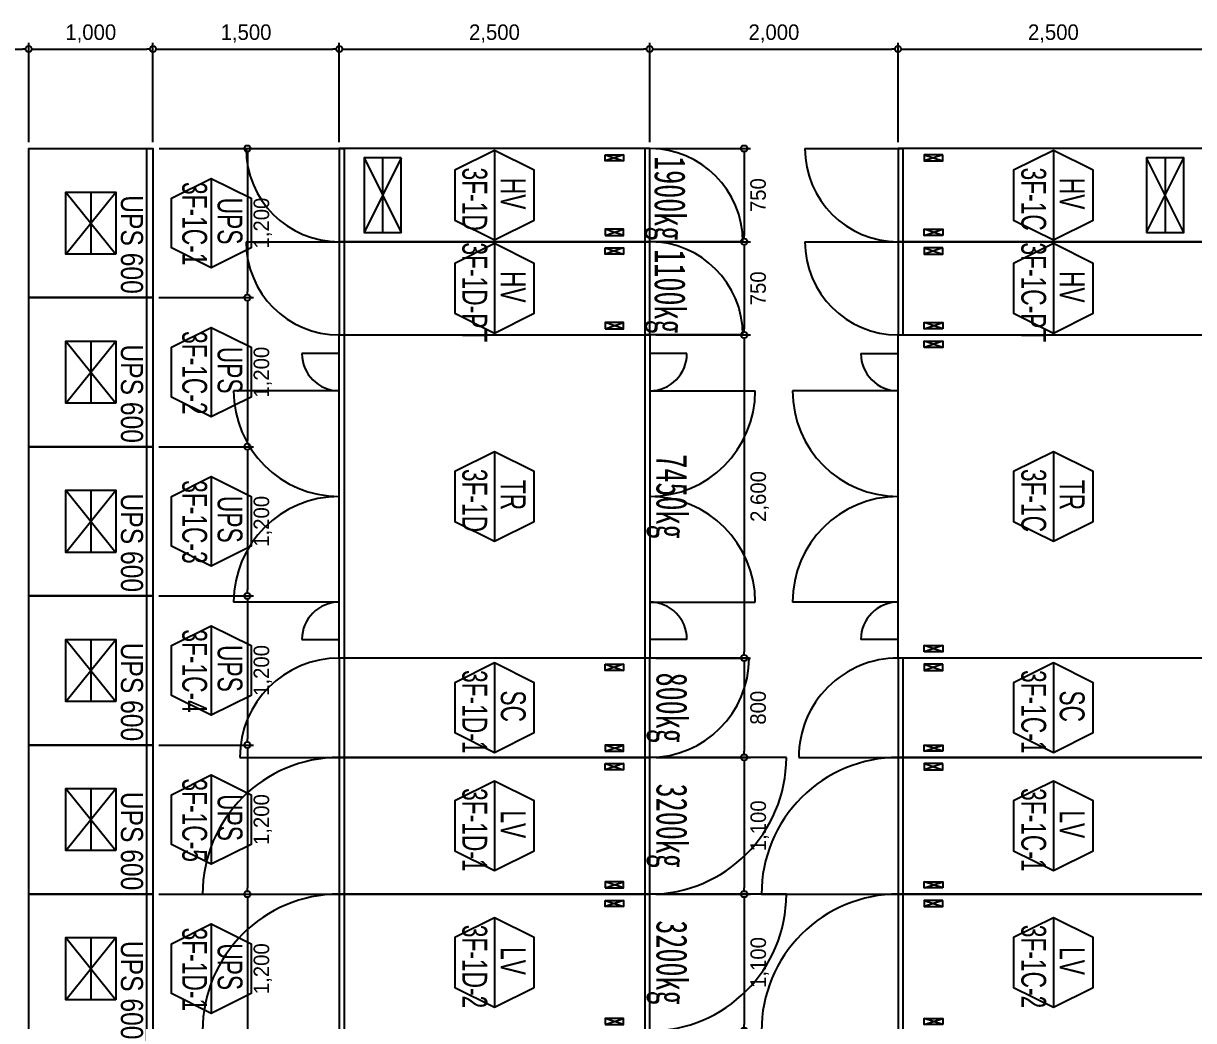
# Model space of a CAD drawing. Header units: millimetres. Extents: x 89978 to 501025, y -351975 to 837171.
# Drawn here: x 115411 to 124832, y 491888 to 499912 of the extents above; entities that cross this region are included whole.
import ezdxf
from ezdxf.enums import TextEntityAlignment as Align

# ---------------------------------------------------------------- set-up
doc = ezdxf.new("R2010")
doc.units = ezdxf.units.MM
doc.header["$LTSCALE"] = 150
doc.layers.get('Defpoints').update_dxf_attribs({"color": 150})
for name, color, linetype in [('------00 Switch Gear', 3, 'Continuous'), ('------00 Switch Gear_Number', 1, 'Continuous'), ('-----36 Dimension', 1, 'Continuous'), ('20251030_전기하중검토', 241, 'Continuous')]:
    doc.layers.add(name, color=color, linetype=linetype)
doc.layers.add('NOPLOT', color=191, linetype='Continuous', plot=False)
doc.styles.add('dd', font='')
doc.styles.add('ELEC', font='')
doc.styles.add('Gtx', font='')
doc.styles.get('dd').set_extended_font_data('DotumChe')
doc.styles.get('ELEC').set_extended_font_data('Dotum')
doc.styles.get('Gtx').set_extended_font_data('Dotum')
doc.dimstyles.new('ELEC', dxfattribs={"dimscale": 100, "dimtxt": 2, "dimasz": 1, "dimexe": 2, "dimexo": 1, "dimgap": 1, "dimtad": 1, "dimdec": 0, "dimrnd": 0.25, "dimzin": 9, "dimdsep": 32, "dimlunit": 6, "dimtxsty": 'ELEC', "dimblk": 'Z_DOT', "dimcen": 3, "dimclrd": 7, "dimclre": 7, "dimclrt": 3, "dimadec": 0, "dimazin": 0, "dimtfac": 1, "dimtdec": 0, "dimtix": 1, "dimtmove": 2, "dimatfit": 1, "dimfxl": 1, "dimarcsym": 0})

# ---------------------------------------------------------------- blocks, each defined once
blk = doc.blocks.new('UPS 600kV')
at = {"layer": '------00 Switch Gear'}
blk.add_line((800, 850), (-402.4, 850), dxfattribs=at)
blk.add_lwpolyline([(797.6, -100), (-402.4, -100), (-402.4, 900), (797.6, 900)], close=True, dxfattribs=at)
at = {"layer": 'NOPLOT'}
for p, q in [((-52.4, 199), (447.6, 601)), ((447.6, 199), (-52.4, 601)), ((-52.4, 400), (447.6, 400))]:
    blk.add_line(p, q, dxfattribs=at)
blk.add_lwpolyline([(447.6, 601), (447.6, 199), (-52.4, 199), (-52.4, 601)], close=True, dxfattribs=at)
at = {"layer": 'NOPLOT', "style": 'ELEC', "width": 0.85}
blk.add_text('UPS 600', height=178.2, dxfattribs=at).set_placement((-26.2, 731.4), align=Align.MIDDLE_LEFT)
blk = doc.blocks.new('750X2500')
at = {"layer": '------00 Switch Gear'}
for p, q in [((-3250, 750), (-2458, 750)), ((-2460, 750), (-2460, 0)), ((-210, 700), (-360, 650)), ((-360, 700), (-210, 650)), ((-40, 750), (-40, 0)), ((-210, 50), (-360, 100)), ((-360, 50), (-210, 100)), ((750, 0), (-42, 0))]:
    blk.add_line(p, q, dxfattribs=at)
for points in [[(-2500, 750), (-2500, 0), (0, 0), (0, 750)], [(-360, 700), (-210, 700), (-210, 650), (-360, 650)], [(-360, 50), (-210, 50), (-210, 100), (-360, 100)]]:
    blk.add_lwpolyline(points, close=True, dxfattribs=at)
for centre, start, end in [((-2500, 750), 180, 270), ((0, 0), 0, 90)]:
    blk.add_arc(centre, 750, start, end, dxfattribs=at)
blk = doc.blocks.new('800X2500')
at = {"layer": '------00 Switch Gear'}
for p, q in [((-2460, 800), (-2460, 0)), ((800, 800), (-42, 800)), ((-40, 800), (-40, 0)), ((-210, 750), (-360, 700)), ((-360, 750), (-210, 700)), ((-210, 50), (-360, 100)), ((-360, 50), (-210, 100)), ((-3300, 0), (-2458, 0))]:
    blk.add_line(p, q, dxfattribs=at)
for points in [[(-2500, 800), (-2500, 0), (0, 0), (0, 800)], [(-360, 750), (-210, 750), (-210, 700), (-360, 700)], [(-360, 50), (-210, 50), (-210, 100), (-360, 100)]]:
    blk.add_lwpolyline(points, close=True, dxfattribs=at)
for centre, start, end in [((-2500, 0), 90, 180), ((0, 800), 270, 0)]:
    blk.add_arc(centre, 800, start, end, dxfattribs=at)
blk = doc.blocks.new('1100X2500')
at = {"layer": '------00 Switch Gear'}
for p, q in [((-2460, 1100), (-2460, 0)), ((-210, 1050), (-360, 1000)), ((-360, 1050), (-210, 1000)), ((1100, 1100), (-42, 1100)), ((-40, 1100), (-40, 0)), ((-210, 50), (-360, 100)), ((-360, 50), (-210, 100)), ((-3600, 0), (-2458, 0))]:
    blk.add_line(p, q, dxfattribs=at)
at = {"layer": '------00 Switch Gear', "elevation": 0}
for points in [[(-2500, 1100), (-2500, 0), (0, 0), (0, 1100)], [(-360, 1050), (-210, 1050), (-210, 1000), (-360, 1000)], [(-360, 50), (-210, 50), (-210, 100), (-360, 100)]]:
    blk.add_lwpolyline(points, close=True, dxfattribs=at)
at = {"layer": '------00 Switch Gear'}
for centre, start, end in [((-2500, 0), 90, 180), ((0, 1100), 270, 0)]:
    blk.add_arc(centre, 1100, start, end, dxfattribs=at)
blk = doc.blocks.new('_DOTBLANK')
at = {"color": 0, "linetype": 'ByBlock'}
blk.add_line((-0.5, 0), (-1, 0), dxfattribs=at)
blk.add_circle((0, 0), 0.5, dxfattribs=at)
blk = doc.blocks.new('*D1072')
at = {"layer": '-----36 Dimension', "color": 0, "lineweight": -2, "transparency": 16777216}
for p, q in [((114253.6, 498955), (114253.6, 499755)), ((114303.6, 499705), (115403.6, 499705)), ((115453.6, 498955), (115453.6, 499755))]:
    blk.add_line(p, q, dxfattribs=at)
at = {"layer": 'Defpoints', "color": 0, "transparency": 16777216}
for p in [(115453.6, 499705), (114253.6, 498905), (115453.6, 498905)]:
    blk.add_point(p, dxfattribs=at)
at = {"layer": '-----36 Dimension', "color": 0, "lineweight": -2, "transparency": 16777216, "xscale": 50, "yscale": 50, "zscale": 50, "rotation": 180}
blk.add_blockref('_DOTBLANK', (114253.6, 499705), dxfattribs=at)
at = {"layer": '-----36 Dimension', "color": 0, "lineweight": -2, "transparency": 16777216, "xscale": 50, "yscale": 50, "zscale": 50}
blk.add_blockref('_DOTBLANK', (115453.6, 499705), dxfattribs=at)
at = {"layer": '-----36 Dimension', "color": 0, "transparency": 16777216, "insert": (114853.6, 499829.6), "char_height": 125, "attachment_point": 5, "style": 'Gtx'}
blk.add_mtext('1,200', dxfattribs=at)
blk = doc.blocks.new('Z_DOT')
for p, q in [((0, -2), (0, 2)), ((-2, 0), (2, 0))]:
    blk.add_line(p, q)
for radius in [2.5, 1.25]:
    blk.add_circle((0, 0), radius)
blk = doc.blocks.new('*D1073')
at = {"layer": '-----36 Dimension', "color": 0, "lineweight": -2, "transparency": 16777216}
for p, q in [((115453.6, 498955), (115453.6, 499755)), ((115503.6, 499705), (116403.6, 499705)), ((116453.6, 498955), (116453.6, 499755))]:
    blk.add_line(p, q, dxfattribs=at)
at = {"layer": 'Defpoints', "color": 0, "transparency": 16777216}
for p in [(116453.6, 499705), (115453.6, 498905), (116453.6, 498905)]:
    blk.add_point(p, dxfattribs=at)
at = {"layer": '-----36 Dimension', "color": 0, "lineweight": -2, "transparency": 16777216, "xscale": 50, "yscale": 50, "zscale": 50, "rotation": 180}
blk.add_blockref('_DOTBLANK', (115453.6, 499705), dxfattribs=at)
at = {"layer": '-----36 Dimension', "color": 0, "lineweight": -2, "transparency": 16777216, "xscale": 50, "yscale": 50, "zscale": 50}
blk.add_blockref('_DOTBLANK', (116453.6, 499705), dxfattribs=at)
at = {"layer": '-----36 Dimension', "color": 0, "transparency": 16777216, "insert": (115953.6, 499829.6), "char_height": 125, "attachment_point": 5, "style": 'Gtx'}
blk.add_mtext('1,000', dxfattribs=at)
blk = doc.blocks.new('*D1074')
at = {"layer": '-----36 Dimension', "color": 0, "lineweight": -2, "transparency": 16777216}
for p, q in [((116453.6, 498955), (116453.6, 499755)), ((116503.6, 499705), (117903.6, 499705)), ((117953.6, 498955), (117953.6, 499755))]:
    blk.add_line(p, q, dxfattribs=at)
at = {"layer": 'Defpoints', "color": 0, "transparency": 16777216}
for p in [(117953.6, 499705), (116453.6, 498905), (117953.6, 498905)]:
    blk.add_point(p, dxfattribs=at)
at = {"layer": '-----36 Dimension', "color": 0, "lineweight": -2, "transparency": 16777216, "xscale": 50, "yscale": 50, "zscale": 50, "rotation": 180}
blk.add_blockref('_DOTBLANK', (116453.6, 499705), dxfattribs=at)
at = {"layer": '-----36 Dimension', "color": 0, "lineweight": -2, "transparency": 16777216, "xscale": 50, "yscale": 50, "zscale": 50}
blk.add_blockref('_DOTBLANK', (117953.6, 499705), dxfattribs=at)
at = {"layer": '-----36 Dimension', "color": 0, "transparency": 16777216, "insert": (117203.6, 499829.6), "char_height": 125, "attachment_point": 5, "style": 'Gtx'}
blk.add_mtext('1,500', dxfattribs=at)
blk = doc.blocks.new('*D1075')
at = {"layer": '-----36 Dimension', "color": 0, "lineweight": -2, "transparency": 16777216}
for p, q in [((117953.6, 498955), (117953.6, 499755)), ((118003.6, 499705), (120403.6, 499705)), ((120453.6, 498955), (120453.6, 499755))]:
    blk.add_line(p, q, dxfattribs=at)
at = {"layer": 'Defpoints', "color": 0, "transparency": 16777216}
for p in [(120453.6, 499705), (117953.6, 498905), (120453.6, 498905)]:
    blk.add_point(p, dxfattribs=at)
at = {"layer": '-----36 Dimension', "color": 0, "lineweight": -2, "transparency": 16777216, "xscale": 50, "yscale": 50, "zscale": 50, "rotation": 180}
blk.add_blockref('_DOTBLANK', (117953.6, 499705), dxfattribs=at)
at = {"layer": '-----36 Dimension', "color": 0, "lineweight": -2, "transparency": 16777216, "xscale": 50, "yscale": 50, "zscale": 50}
blk.add_blockref('_DOTBLANK', (120453.6, 499705), dxfattribs=at)
at = {"layer": '-----36 Dimension', "color": 0, "transparency": 16777216, "insert": (119203.6, 499829.6), "char_height": 125, "attachment_point": 5, "style": 'Gtx'}
blk.add_mtext('2,500', dxfattribs=at)
blk = doc.blocks.new('*D1244')
at = {"layer": '-----36 Dimension', "color": 0, "lineweight": -2, "transparency": 16777216}
for p, q in [((120453.6, 498955), (120453.6, 499755)), ((120503.6, 499705), (122403.6, 499705)), ((122453.6, 498955), (122453.6, 499755))]:
    blk.add_line(p, q, dxfattribs=at)
at = {"layer": 'Defpoints', "color": 0, "transparency": 16777216}
for p in [(122453.6, 499705), (120453.6, 498905), (122453.6, 498905)]:
    blk.add_point(p, dxfattribs=at)
at = {"layer": '-----36 Dimension', "color": 0, "lineweight": -2, "transparency": 16777216, "xscale": 50, "yscale": 50, "zscale": 50, "rotation": 180}
blk.add_blockref('_DOTBLANK', (120453.6, 499705), dxfattribs=at)
at = {"layer": '-----36 Dimension', "color": 0, "lineweight": -2, "transparency": 16777216, "xscale": 50, "yscale": 50, "zscale": 50}
blk.add_blockref('_DOTBLANK', (122453.6, 499705), dxfattribs=at)
at = {"layer": '-----36 Dimension', "color": 0, "transparency": 16777216, "insert": (121453.6, 499829.6), "char_height": 125, "attachment_point": 5, "style": 'Gtx'}
blk.add_mtext('2,000', dxfattribs=at)
blk = doc.blocks.new('*D1076')
at = {"layer": '-----36 Dimension', "color": 0, "lineweight": -2, "transparency": 16777216}
for p, q in [((122453.6, 498955), (122453.6, 499755)), ((122503.6, 499705), (124903.6, 499705)), ((124953.6, 498955), (124953.6, 499755))]:
    blk.add_line(p, q, dxfattribs=at)
at = {"layer": 'Defpoints', "color": 0, "transparency": 16777216}
for p in [(124953.6, 499705), (122453.6, 498905), (124953.6, 498905)]:
    blk.add_point(p, dxfattribs=at)
at = {"layer": '-----36 Dimension', "color": 0, "lineweight": -2, "transparency": 16777216, "xscale": 50, "yscale": 50, "zscale": 50, "rotation": 180}
blk.add_blockref('_DOTBLANK', (122453.6, 499705), dxfattribs=at)
at = {"layer": '-----36 Dimension', "color": 0, "lineweight": -2, "transparency": 16777216, "xscale": 50, "yscale": 50, "zscale": 50}
blk.add_blockref('_DOTBLANK', (124953.6, 499705), dxfattribs=at)
at = {"layer": '-----36 Dimension', "color": 0, "transparency": 16777216, "insert": (123703.6, 499829.6), "char_height": 125, "attachment_point": 5, "style": 'Gtx'}
blk.add_mtext('2,500', dxfattribs=at)
blk = doc.blocks.new('*D983')
at = {"layer": '-----36 Dimension', "color": 0, "lineweight": -2, "transparency": 16777216}
for p, q in [((116503.6, 498905), (117264.1, 498905)), ((117214.1, 498855), (117214.1, 497755)), ((116500.4, 497705), (117264.1, 497705))]:
    blk.add_line(p, q, dxfattribs=at)
at = {"layer": 'Defpoints', "color": 0, "transparency": 16777216}
for p in [(116453.6, 498905, 0), (116450.4, 497705, 0), (117214.1, 497705)]:
    blk.add_point(p, dxfattribs=at)
at = {"layer": '-----36 Dimension', "color": 0, "lineweight": -2, "transparency": 16777216, "xscale": 50, "yscale": 50, "zscale": 50}
for p, rotation in [((117214.1, 498905), 90), ((117214.1, 497705), 270)]:
    blk.add_blockref('_DOTBLANK', p, dxfattribs=dict(at, rotation=rotation))
at = {"layer": '-----36 Dimension', "color": 0, "transparency": 16777216, "insert": (117338.8, 498305), "char_height": 125, "attachment_point": 5, "rotation": 90, "style": 'Gtx'}
blk.add_mtext('1,200', dxfattribs=at)
blk = doc.blocks.new('*D984')
at = {"layer": '-----36 Dimension', "color": 0, "lineweight": -2, "transparency": 16777216}
for p, q in [((116503.6, 497705), (117264.1, 497705)), ((117214.1, 497655), (117214.1, 496555)), ((116500.4, 496505), (117264.1, 496505))]:
    blk.add_line(p, q, dxfattribs=at)
at = {"layer": 'Defpoints', "color": 0, "transparency": 16777216}
for p in [(116453.6, 497705, 0), (116450.4, 496505, 0), (117214.1, 496505)]:
    blk.add_point(p, dxfattribs=at)
at = {"layer": '-----36 Dimension', "color": 0, "lineweight": -2, "transparency": 16777216, "xscale": 50, "yscale": 50, "zscale": 50}
for p, rotation in [((117214.1, 497705), 90), ((117214.1, 496505), 270)]:
    blk.add_blockref('_DOTBLANK', p, dxfattribs=dict(at, rotation=rotation))
at = {"layer": '-----36 Dimension', "color": 0, "transparency": 16777216, "insert": (117338.8, 497105), "char_height": 125, "attachment_point": 5, "rotation": 90, "style": 'Gtx'}
blk.add_mtext('1,200', dxfattribs=at)
blk = doc.blocks.new('*D985')
at = {"layer": '-----36 Dimension', "color": 0, "lineweight": -2, "transparency": 16777216}
for p, q in [((116503.6, 496505), (117264.1, 496505)), ((117214.1, 496455), (117214.1, 495355)), ((116500.4, 495305), (117264.1, 495305))]:
    blk.add_line(p, q, dxfattribs=at)
at = {"layer": 'Defpoints', "color": 0, "transparency": 16777216}
for p in [(116453.6, 496505, 0), (116450.4, 495305, 0), (117214.1, 495305)]:
    blk.add_point(p, dxfattribs=at)
at = {"layer": '-----36 Dimension', "color": 0, "lineweight": -2, "transparency": 16777216, "xscale": 50, "yscale": 50, "zscale": 50}
for p, rotation in [((117214.1, 496505), 90), ((117214.1, 495305), 270)]:
    blk.add_blockref('_DOTBLANK', p, dxfattribs=dict(at, rotation=rotation))
at = {"layer": '-----36 Dimension', "color": 0, "transparency": 16777216, "insert": (117338.8, 495905), "char_height": 125, "attachment_point": 5, "rotation": 90, "style": 'Gtx'}
blk.add_mtext('1,200', dxfattribs=at)
blk = doc.blocks.new('*D986')
at = {"layer": '-----36 Dimension', "color": 0, "lineweight": -2, "transparency": 16777216}
for p, q in [((116503.6, 495305), (117264.1, 495305)), ((117214.1, 495255), (117214.1, 494155)), ((116500.4, 494105), (117264.1, 494105))]:
    blk.add_line(p, q, dxfattribs=at)
at = {"layer": 'Defpoints', "color": 0, "transparency": 16777216}
for p in [(116453.6, 495305, 0), (116450.4, 494105, 0), (117214.1, 494105)]:
    blk.add_point(p, dxfattribs=at)
at = {"layer": '-----36 Dimension', "color": 0, "lineweight": -2, "transparency": 16777216, "xscale": 50, "yscale": 50, "zscale": 50}
for p, rotation in [((117214.1, 495305), 90), ((117214.1, 494105), 270)]:
    blk.add_blockref('_DOTBLANK', p, dxfattribs=dict(at, rotation=rotation))
at = {"layer": '-----36 Dimension', "color": 0, "transparency": 16777216, "insert": (117338.8, 494705), "char_height": 125, "attachment_point": 5, "rotation": 90, "style": 'Gtx'}
blk.add_mtext('1,200', dxfattribs=at)
blk = doc.blocks.new('*D987')
at = {"layer": '-----36 Dimension', "color": 0, "lineweight": -2, "transparency": 16777216}
for p, q in [((116503.6, 494105), (117264.1, 494105)), ((117214.1, 494055), (117214.1, 492955)), ((116500.4, 492905), (117264.1, 492905))]:
    blk.add_line(p, q, dxfattribs=at)
at = {"layer": 'Defpoints', "color": 0, "transparency": 16777216}
for p in [(116453.6, 494105, 0), (116450.4, 492905, 0), (117214.1, 492905)]:
    blk.add_point(p, dxfattribs=at)
at = {"layer": '-----36 Dimension', "color": 0, "lineweight": -2, "transparency": 16777216, "xscale": 50, "yscale": 50, "zscale": 50}
for p, rotation in [((117214.1, 494105), 90), ((117214.1, 492905), 270)]:
    blk.add_blockref('_DOTBLANK', p, dxfattribs=dict(at, rotation=rotation))
at = {"layer": '-----36 Dimension', "color": 0, "transparency": 16777216, "insert": (117338.8, 493505), "char_height": 125, "attachment_point": 5, "rotation": 90, "style": 'Gtx'}
blk.add_mtext('1,200', dxfattribs=at)
blk = doc.blocks.new('*D988')
at = {"layer": '-----36 Dimension', "color": 0, "lineweight": -2, "transparency": 16777216}
for p, q in [((116503.6, 492905), (117264.1, 492905)), ((117214.1, 492855), (117214.1, 491755)), ((116500.4, 491705), (117264.1, 491705))]:
    blk.add_line(p, q, dxfattribs=at)
at = {"layer": 'Defpoints', "color": 0, "transparency": 16777216}
for p in [(116453.6, 492905, 0), (116450.4, 491705, 0), (117214.1, 491705)]:
    blk.add_point(p, dxfattribs=at)
at = {"layer": '-----36 Dimension', "color": 0, "lineweight": -2, "transparency": 16777216, "xscale": 50, "yscale": 50, "zscale": 50}
for p, rotation in [((117214.1, 492905), 90), ((117214.1, 491705), 270)]:
    blk.add_blockref('_DOTBLANK', p, dxfattribs=dict(at, rotation=rotation))
at = {"layer": '-----36 Dimension', "color": 0, "transparency": 16777216, "insert": (117338.8, 492305), "char_height": 125, "attachment_point": 5, "rotation": 90, "style": 'Gtx'}
blk.add_mtext('1,200', dxfattribs=at)
blk = doc.blocks.new('*D1034')
at = {"layer": '-----36 Dimension', "color": 0, "lineweight": -2, "transparency": 16777216}
for p, q in [((120503.6, 498905), (121264.1, 498905)), ((121214.1, 498855), (121214.1, 498205)), ((120503.6, 498155), (121264.1, 498155))]:
    blk.add_line(p, q, dxfattribs=at)
at = {"layer": 'Defpoints', "color": 0, "transparency": 16777216}
for p in [(120453.6, 498905, 0), (120453.6, 498155, 0), (121214.1, 498155)]:
    blk.add_point(p, dxfattribs=at)
at = {"layer": '-----36 Dimension', "color": 0, "lineweight": -2, "transparency": 16777216, "xscale": 50, "yscale": 50, "zscale": 50}
for p, rotation in [((121214.1, 498905), 90), ((121214.1, 498155), 270)]:
    blk.add_blockref('_DOTBLANK', p, dxfattribs=dict(at, rotation=rotation))
at = {"layer": '-----36 Dimension', "color": 0, "transparency": 16777216, "insert": (121326.7, 498530), "char_height": 125, "attachment_point": 5, "rotation": 90, "style": 'Gtx'}
blk.add_mtext('750', dxfattribs=at)
blk = doc.blocks.new('*D1232')
at = {"layer": '-----36 Dimension', "color": 0, "lineweight": -2, "transparency": 16777216}
for p, q in [((120503.6, 498155), (121264.1, 498155)), ((121214.1, 498105), (121214.1, 497455)), ((120503.6, 497405), (121264.1, 497405))]:
    blk.add_line(p, q, dxfattribs=at)
at = {"layer": 'Defpoints', "color": 0, "transparency": 16777216}
for p in [(120453.6, 498155), (120453.6, 497405), (121214.1, 497405)]:
    blk.add_point(p, dxfattribs=at)
at = {"layer": '-----36 Dimension', "color": 0, "lineweight": -2, "transparency": 16777216, "xscale": 50, "yscale": 50, "zscale": 50}
for p, rotation in [((121214.1, 498155), 90), ((121214.1, 497405), 270)]:
    blk.add_blockref('_DOTBLANK', p, dxfattribs=dict(at, rotation=rotation))
at = {"layer": '-----36 Dimension', "color": 0, "transparency": 16777216, "insert": (121326.7, 497780), "char_height": 125, "attachment_point": 5, "rotation": 90, "style": 'Gtx'}
blk.add_mtext('750', dxfattribs=at)
blk = doc.blocks.new('*D1233')
at = {"layer": '-----36 Dimension', "color": 0, "lineweight": -2, "transparency": 16777216}
for p, q in [((120503.6, 497405), (121264.1, 497405)), ((121214.1, 497355), (121214.1, 494855)), ((120503.6, 494805), (121264.1, 494805))]:
    blk.add_line(p, q, dxfattribs=at)
at = {"layer": 'Defpoints', "color": 0, "transparency": 16777216}
for p in [(120453.6, 497405), (120453.6, 494805), (121214.1, 494805)]:
    blk.add_point(p, dxfattribs=at)
at = {"layer": '-----36 Dimension', "color": 0, "lineweight": -2, "transparency": 16777216, "xscale": 50, "yscale": 50, "zscale": 50}
for p, rotation in [((121214.1, 497405), 90), ((121214.1, 494805), 270)]:
    blk.add_blockref('_DOTBLANK', p, dxfattribs=dict(at, rotation=rotation))
at = {"layer": '-----36 Dimension', "color": 0, "transparency": 16777216, "insert": (121338.8, 496105), "char_height": 125, "attachment_point": 5, "rotation": 90, "style": 'Gtx'}
blk.add_mtext('2,600', dxfattribs=at)
blk = doc.blocks.new('*D1234')
at = {"layer": '-----36 Dimension', "color": 0, "lineweight": -2, "transparency": 16777216}
for p, q in [((120503.6, 494805), (121264.1, 494805)), ((121214.1, 494755), (121214.1, 494055)), ((120504.4, 494005), (121264.1, 494005))]:
    blk.add_line(p, q, dxfattribs=at)
at = {"layer": 'Defpoints', "color": 0, "transparency": 16777216}
for p in [(120453.6, 494805), (120454.4, 494005), (121214.1, 494005)]:
    blk.add_point(p, dxfattribs=at)
at = {"layer": '-----36 Dimension', "color": 0, "lineweight": -2, "transparency": 16777216, "xscale": 50, "yscale": 50, "zscale": 50}
for p, rotation in [((121214.1, 494805), 90), ((121214.1, 494005), 270)]:
    blk.add_blockref('_DOTBLANK', p, dxfattribs=dict(at, rotation=rotation))
at = {"layer": '-----36 Dimension', "color": 0, "transparency": 16777216, "insert": (121326.7, 494405), "char_height": 125, "attachment_point": 5, "rotation": 90, "style": 'Gtx'}
blk.add_mtext('800', dxfattribs=at)
blk = doc.blocks.new('*D1235')
at = {"layer": '-----36 Dimension', "color": 0, "lineweight": -2, "transparency": 16777216}
for p, q in [((120504.4, 494005), (121264.1, 494005)), ((121214.1, 493955), (121214.1, 492955)), ((120503.6, 492905), (121264.1, 492905))]:
    blk.add_line(p, q, dxfattribs=at)
at = {"layer": 'Defpoints', "color": 0, "transparency": 16777216}
for p in [(120454.4, 494005), (120453.6, 492905), (121214.1, 492905)]:
    blk.add_point(p, dxfattribs=at)
at = {"layer": '-----36 Dimension', "color": 0, "lineweight": -2, "transparency": 16777216, "xscale": 50, "yscale": 50, "zscale": 50}
for p, rotation in [((121214.1, 494005), 90), ((121214.1, 492905), 270)]:
    blk.add_blockref('_DOTBLANK', p, dxfattribs=dict(at, rotation=rotation))
at = {"layer": '-----36 Dimension', "color": 0, "transparency": 16777216, "insert": (121338.8, 493455), "char_height": 125, "attachment_point": 5, "rotation": 90, "style": 'Gtx'}
blk.add_mtext('1,100', dxfattribs=at)
blk = doc.blocks.new('*D1236')
at = {"layer": '-----36 Dimension', "color": 0, "lineweight": -2, "transparency": 16777216}
for p, q in [((120503.6, 492905), (121264.1, 492905)), ((121214.1, 492855), (121214.1, 491855)), ((120503.6, 491805), (121264.1, 491805))]:
    blk.add_line(p, q, dxfattribs=at)
at = {"layer": 'Defpoints', "color": 0, "transparency": 16777216}
for p in [(120453.6, 492905), (120453.6, 491805), (121214.1, 491805)]:
    blk.add_point(p, dxfattribs=at)
at = {"layer": '-----36 Dimension', "color": 0, "lineweight": -2, "transparency": 16777216, "xscale": 50, "yscale": 50, "zscale": 50}
for p, rotation in [((121214.1, 492905), 90), ((121214.1, 491805), 270)]:
    blk.add_blockref('_DOTBLANK', p, dxfattribs=dict(at, rotation=rotation))
at = {"layer": '-----36 Dimension', "color": 0, "transparency": 16777216, "insert": (121338.8, 492355), "char_height": 125, "attachment_point": 5, "rotation": 90, "style": 'Gtx'}
blk.add_mtext('1,100', dxfattribs=at)

msp = doc.modelspace()

# ---------------------------------------------------------------- linework, layer by layer
at = {"layer": '------00 Switch Gear'}
for p, q in [((117993.6, 497405), (117993.6, 494805)), ((120413.6, 497405), (120413.6, 494805)), ((122813.6, 497305), (122663.6, 497355)), ((122813.6, 497355), (122663.6, 497305)), ((117953.6, 497255), (117653.6, 497255)), ((120753.6, 497255), (120453.6, 497255)), ((122153.6, 497255), (122453.6, 497255)), ((117953.6, 496955), (117103.6, 496955)), ((120453.6, 496955), (121303.6, 496955)), ((122453.6, 496955), (121603.6, 496955)), ((117953.6, 495255), (117103.6, 495255)), ((120453.6, 495255), (121303.6, 495255)), ((122453.6, 495255), (121603.6, 495255)), ((117653.6, 494955), (117953.6, 494955)), ((120753.6, 494955), (120453.6, 494955)), ((122453.6, 494955), (122153.6, 494955)), ((122813.6, 494855), (122663.6, 494905)), ((122813.6, 494905), (122663.6, 494855))]:
    msp.add_line(p, q, dxfattribs=at)
at = {"layer": '------00 Switch Gear', "elevation": 0}
for points in [[(120453.6, 497405), (120453.6, 494805), (117953.6, 494805), (117953.6, 497405)], [(122453.6, 494805), (122453.6, 497405), (124953.6, 497405), (124953.6, 494805)], [(122663.6, 497305), (122663.6, 497355), (122813.6, 497355), (122813.6, 497305)], [(122663.6, 494855), (122663.6, 494905), (122813.6, 494905), (122813.6, 494855)]]:
    msp.add_lwpolyline(points, close=True, dxfattribs=at)
at = {"layer": '------00 Switch Gear'}
for centre, radius, start, end in [((117953.6, 497255), 300, 180, 270), ((120453.6, 497255), 300, 270, 0), ((122453.6, 497255), 300, 180, 270), ((117953.6, 496955), 850, 180, 270), ((120453.6, 496955), 850, 270, 0), ((122453.6, 496955), 850, 180, 270), ((117953.6, 495255), 850, 90, 180), ((120453.6, 495255), 850, 0, 90), ((122453.6, 495255), 850, 90, 180), ((117953.6, 494955), 300, 90, 180), ((120453.6, 494955), 300, 0, 90), ((122453.6, 494955), 300, 90, 180)]:
    msp.add_arc(centre, radius, start, end, dxfattribs=at)
at = {"layer": '------00 Switch Gear_Number', "color": 1, "elevation": 0}
for points in [[(119203.6, 498890), (119203.6, 498170), (119523.6, 498329.7), (119523.6, 498730.4), (119203.6, 498890), (118883.6, 498730.4), (118883.6, 498329.7), (119203.6, 498170)], [(123703.6, 498890), (123703.6, 498170), (124023.6, 498329.7), (124023.6, 498730.4), (123703.6, 498890), (123383.6, 498730.4), (123383.6, 498329.7), (123703.6, 498170)], [(116923.6, 498665), (116923.6, 497945), (116603.6, 498104.7), (116603.6, 498505.4), (116923.6, 498665), (117243.6, 498505.4), (117243.6, 498104.7), (116923.6, 497945)], [(119203.6, 498140), (119203.6, 497420), (119523.6, 497579.7), (119523.6, 497980.4), (119203.6, 498140), (118883.6, 497980.4), (118883.6, 497579.7), (119203.6, 497420)], [(123703.6, 498140), (123703.6, 497420), (124023.6, 497579.7), (124023.6, 497980.4), (123703.6, 498140), (123383.6, 497980.4), (123383.6, 497579.7), (123703.6, 497420)], [(116923.6, 497465), (116923.6, 496745), (116603.6, 496904.7), (116603.6, 497305.4), (116923.6, 497465), (117243.6, 497305.4), (117243.6, 496904.7), (116923.6, 496745)], [(119203.6, 496465), (119203.6, 495745), (119523.6, 495904.7), (119523.6, 496305.4), (119203.6, 496465), (118883.6, 496305.4), (118883.6, 495904.7), (119203.6, 495745)], [(123703.6, 496465), (123703.6, 495745), (124023.6, 495904.7), (124023.6, 496305.4), (123703.6, 496465), (123383.6, 496305.4), (123383.6, 495904.7), (123703.6, 495745)], [(116923.6, 496265), (116923.6, 495545), (116603.6, 495704.7), (116603.6, 496105.4), (116923.6, 496265), (117243.6, 496105.4), (117243.6, 495704.7), (116923.6, 495545)], [(116923.6, 495065), (116923.6, 494345), (116603.6, 494504.7), (116603.6, 494905.4), (116923.6, 495065), (117243.6, 494905.4), (117243.6, 494504.7), (116923.6, 494345)], [(119203.6, 494765), (119203.6, 494045), (119523.6, 494204.7), (119523.6, 494605.4), (119203.6, 494765), (118883.6, 494605.4), (118883.6, 494204.7), (119203.6, 494045)], [(123703.6, 494765), (123703.6, 494045), (124023.6, 494204.7), (124023.6, 494605.4), (123703.6, 494765), (123383.6, 494605.4), (123383.6, 494204.7), (123703.6, 494045)], [(116923.6, 493865), (116923.6, 493145), (116603.6, 493304.7), (116603.6, 493705.4), (116923.6, 493865), (117243.6, 493705.4), (117243.6, 493304.7), (116923.6, 493145)], [(119203.6, 493815), (119203.6, 493095), (119523.6, 493254.7), (119523.6, 493655.4), (119203.6, 493815), (118883.6, 493655.4), (118883.6, 493254.7), (119203.6, 493095)], [(123703.6, 493815), (123703.6, 493095), (124023.6, 493254.7), (124023.6, 493655.4), (123703.6, 493815), (123383.6, 493655.4), (123383.6, 493254.7), (123703.6, 493095)], [(116923.6, 492665), (116923.6, 491945), (116603.6, 492104.7), (116603.6, 492505.4), (116923.6, 492665), (117243.6, 492505.4), (117243.6, 492104.7), (116923.6, 491945)], [(119203.6, 492715), (119203.6, 491995), (119523.6, 492154.7), (119523.6, 492555.4), (119203.6, 492715), (118883.6, 492555.4), (118883.6, 492154.7), (119203.6, 491995)], [(123703.6, 492715), (123703.6, 491995), (124023.6, 492154.7), (124023.6, 492555.4), (123703.6, 492715), (123383.6, 492555.4), (123383.6, 492154.7), (123703.6, 491995)]]:
    msp.add_lwpolyline(points, dxfattribs=at)
at = {"layer": 'NOPLOT'}
for p, q in [((118453.6, 498830), (118153.6, 498230)), ((118153.6, 498830), (118453.6, 498230)), ((118303.6, 498230), (118303.6, 498830)), ((124453.6, 498230), (124753.6, 498830)), ((124753.6, 498230), (124453.6, 498830)), ((124603.6, 498830), (124603.6, 498230))]:
    msp.add_line(p, q, dxfattribs=at)
for points in [[(118453.6, 498830), (118153.6, 498830), (118153.6, 498230), (118453.6, 498230)], [(124453.6, 498230), (124753.6, 498230), (124753.6, 498830), (124453.6, 498830)]]:
    msp.add_lwpolyline(points, close=True, dxfattribs=at)

# ---------------------------------------------------------------- block references
at = {"layer": '------00 Switch Gear'}
for name, p, rotation in [('UPS 600kV', (115553.6, 498502.6), 270), ('750X2500', (122453.6, 498905), 180), ('750X2500', (122453.6, 498155), 180), ('UPS 600kV', (115553.6, 497302.6), 270), ('UPS 600kV', (115553.6, 496102.6), 270), ('UPS 600kV', (115553.6, 494902.6), 270), ('800X2500', (122453.6, 494805), 180), ('UPS 600kV', (115553.6, 493702.6), 270), ('1100X2500', (122453.6, 494005), 180), ('UPS 600kV', (115553.6, 492502.6), 270), ('1100X2500', (122453.6, 492905), 180)]:
    msp.add_blockref(name, p, dxfattribs=dict(at, rotation=rotation))
for name, p in [('750X2500', (120453.6, 498155)), ('750X2500', (120453.6, 497405)), ('800X2500', (120453.6, 494005)), ('1100X2500', (120453.6, 492905)), ('1100X2500', (120453.6, 491805))]:
    msp.add_blockref(name, p, dxfattribs=at)

# ---------------------------------------------------------------- texts
at = {"layer": '------00 Switch Gear_Number', "color": 0, "style": 'ELEC', "width": 0.7}
for s, p in [('3F-1D', (119045.3, 498497.5)), ('3F-1C', (123545.3, 498497.5)), ('3F-1C-1', (116790.1, 498300)), ('HV', (119354.8, 498542.2)), ('HV', (123854.8, 498542.2)), ('UPS', (117074.8, 498321.4)), ('3F-1D-PT', (119045.3, 497747.5)), ('3F-1C-PT', (123545.3, 497747.5)), ('HV', (119354.8, 497792.2)), ('HV', (123854.8, 497792.2)), ('3F-1C-2', (116790.1, 497100)), ('UPS', (117074.8, 497121.4)), ('3F-1D', (119045.3, 496072.5)), ('3F-1C', (123545.3, 496072.5)), ('3F-1C-3', (116790.1, 495900)), ('TR', (119354.8, 496117.2)), ('TR', (123854.8, 496117.2)), ('UPS', (117074.8, 495921.4)), ('3F-1C-4', (116790.1, 494700)), ('UPS', (117074.8, 494721.4)), ('3F-1D-1', (119045.3, 494372.5)), ('3F-1C-1', (123545.3, 494372.5)), ('SC', (119354.8, 494417.2)), ('SC', (123854.8, 494417.2)), ('3F-1C-5', (116790.1, 493500)), ('UPS', (117074.8, 493521.4)), ('3F-1D-1', (119045.3, 493422.5)), ('3F-1C-1', (123545.3, 493422.5)), ('LV', (119354.8, 493467.2)), ('LV', (123854.8, 493467.2)), ('3F-1D-2', (119045.3, 492322.5)), ('3F-1C-2', (123545.3, 492322.5)), ('3F-1D-1', (116790.1, 492300)), ('UPS', (117074.8, 492321.4)), ('LV', (119354.8, 492367.2)), ('LV', (123854.8, 492367.2))]:
    msp.add_text(s, height=200, rotation=270, dxfattribs=at).set_placement(p, align=Align.MIDDLE_CENTER)
at = {"layer": '20251030_전기하중검토', "style": 'dd', "width": 0.7}
for s, p in [('1900kg', (120583, 498505)), ('1100kg', (120583, 497755)), ('7450kg', (120597.6, 496105.3)), ('800kg', (120597.6, 494405.3)), ('3200kg', (120597.6, 493455.3)), ('3200kg', (120597.6, 492355.3))]:
    msp.add_text(s, height=250, rotation=270, dxfattribs=at).set_placement(p, align=Align.MIDDLE)

# ---------------------------------------------------------------- dimensions: what is measured, and where the dimension line sits
at = {"layer": '-----36 Dimension'}
for base, p1, p2, picture, middle in [((115453.6, 499705), (114253.6, 498905), (115453.6, 498905), '*D1072', (114853.6, 499829.6)), ((116453.6, 499705), (115453.6, 498905), (116453.6, 498905), '*D1073', (115953.6, 499829.6)), ((117953.6, 499705), (116453.6, 498905), (117953.6, 498905), '*D1074', (117203.6, 499829.6)), ((120453.6, 499705), (117953.6, 498905), (120453.6, 498905), '*D1075', (119203.6, 499829.6)), ((122453.6, 499705), (120453.6, 498905), (122453.6, 498905), '*D1244', (121453.6, 499829.6)), ((124953.6, 499705), (122453.6, 498905), (124953.6, 498905), '*D1076', (123703.6, 499829.6))]:
    dim = msp.add_linear_dim(base=base, p1=p1, p2=p2, dimstyle='ELEC', override={"dimscale": 50, "dimtxt": 2.5, "dimexe": 1, "dimtad": 2, "dimtxsty": 'Gtx', "dimblk1": 'DOTBLANK', "dimblk2": 'DOTBLANK', "dimsah": 1, "dimclrd": 0, "dimclre": 0, "dimclrt": 0}, dxfattribs=at)
    dim.commit()
    dim.dimension.update_dxf_attribs({"geometry": picture, "text_midpoint": middle})
for base, p1, p2, picture, middle in [((117214.1, 497705, 0), (116453.6, 498905), (116450.4, 497705), '*D983', (117338.8, 498305, 0)), ((121214.1, 498155, 0), (120453.6, 498905), (120453.6, 498155), '*D1034', (121326.7, 498530, 0)), ((121214.1, 497405), (120453.6, 498155), (120453.6, 497405), '*D1232', (121326.7, 497780)), ((117214.1, 496505, 0), (116453.6, 497705), (116450.4, 496505), '*D984', (117338.8, 497105, 0)), ((121214.1, 494805), (120453.6, 497405), (120453.6, 494805), '*D1233', (121338.8, 496105)), ((117214.1, 495305, 0), (116453.6, 496505), (116450.4, 495305), '*D985', (117338.8, 495905, 0)), ((117214.1, 494105, 0), (116453.6, 495305), (116450.4, 494105), '*D986', (117338.8, 494705, 0)), ((121214.1, 494005), (120453.6, 494805), (120454.4, 494005), '*D1234', (121326.7, 494405)), ((117214.1, 492905, 0), (116453.6, 494105), (116450.4, 492905), '*D987', (117338.8, 493505, 0)), ((121214.1, 492905), (120454.4, 494005), (120453.6, 492905), '*D1235', (121338.8, 493455)), ((117214.1, 491705, 0), (116453.6, 492905), (116450.4, 491705), '*D988', (117338.8, 492305, 0)), ((121214.1, 491805), (120453.6, 492905), (120453.6, 491805), '*D1236', (121338.8, 492355))]:
    dim = msp.add_linear_dim(base=base, p1=p1, p2=p2, angle=90, dimstyle='ELEC', override={"dimscale": 50, "dimtxt": 2.5, "dimexe": 1, "dimtad": 2, "dimtxsty": 'Gtx', "dimblk1": 'DOTBLANK', "dimblk2": 'DOTBLANK', "dimsah": 1, "dimclrd": 0, "dimclre": 0, "dimclrt": 0}, dxfattribs=at)
    dim.commit()
    dim.dimension.update_dxf_attribs({"geometry": picture, "text_midpoint": middle})

doc.saveas('drawing.dxf')
